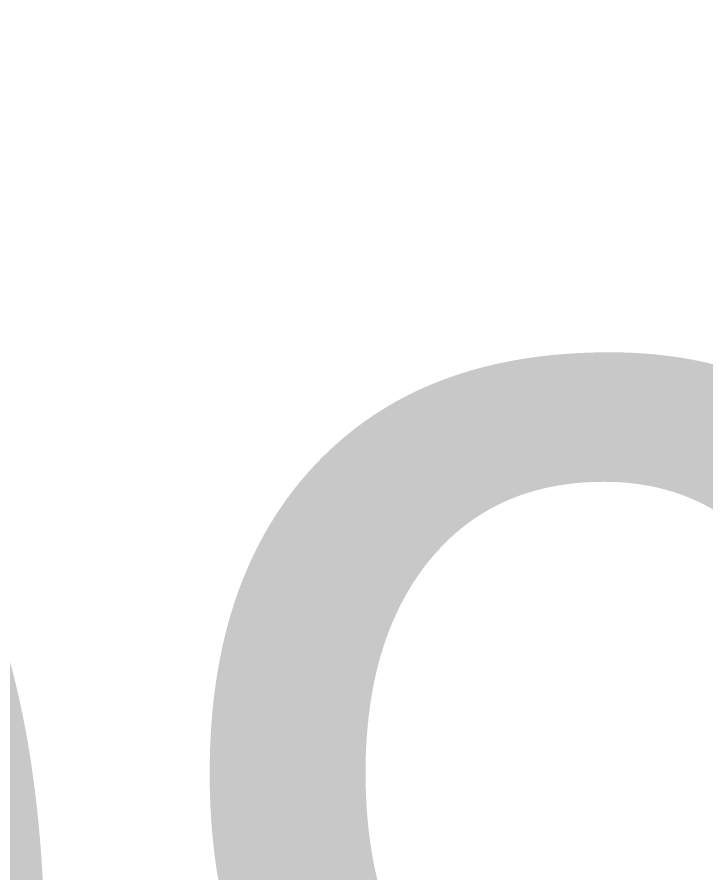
# Model space of a CAD drawing. Header units: millimetres. Extents: x -176651 to 424033, y -469666 to 486614.
# Drawn here: x 185753 to 186453, y 132137 to 133006 of the extents above; entities that cross this region are included whole.
import ezdxf

# ---------------------------------------------------------------- set-up
doc = ezdxf.new("R2010")
doc.units = ezdxf.units.MM
doc.linetypes.add('1625_East Villa$0$DASHED', pattern=[0.75, 0.5, -0.25])
for name, color, linetype in [('1625_East Villa$0$ad-Elevation 10', 8, 'Continuous'), ('1625_East Villa$0$ad-Furniture', 8, 'Continuous'), ('Site Levels$0$ad-Lvl-Plinth', 30, 'Continuous')]:
    doc.layers.add(name, color=color, linetype=linetype)
doc.styles.add('1625_East Villa$0$Standard', font='calibril.ttf')
doc.styles.add('Site Levels$0$Sections_The woods Site plan_Entrances$0$Standard', font='arial.ttf')

# ---------------------------------------------------------------- blocks, each defined once
blk = doc.blocks.new('1625_East Villa$0$zw$B417')
at = {"layer": '1625_East Villa$0$ad-Furniture', "lineweight": 5, "ltscale": 1.8, "transparency": 33554559}
h = blk.add_hatch(color=33, dxfattribs=at)
h.dxf.hatch_style = 1
h.set_gradient(color1=(204, 153, 102), color2=(153, 114, 0), tint=0.11)
h.paths.add_polyline_path([(640, 300), (-640, 300), (-640, 254.25), (-630, 254.25), (-630, 290), (630, 290), (630, 254.25), (640, 254.25)])
h.paths.add_polyline_path([(-630, 227.91), (-640, 227.91), (-640, -227.91), (-630, -227.91)])
h.paths.add_polyline_path([(-630, -254.25), (-640, -254.25), (-640, -300), (640, -300), (640, -254.25), (630, -254.25), (630, -290), (-630, -290)])
h.paths.add_polyline_path([(640, 227.91), (630, 227.91), (630, -227.91), (640, -227.91)])
h = blk.add_hatch(color=33, dxfattribs=at)
h.dxf.hatch_style = 1
h.set_gradient(color1=(204, 153, 102), color2=(153, 114, 0), tint=0.11)
h.paths.add_polyline_path([(700, 300), (640, 300), (640, -300), (700, -300)])
h = blk.add_hatch(color=33, dxfattribs=at)
h.dxf.hatch_style = 1
h.set_gradient(color1=(204, 153, 102), color2=(153, 114, 0), tint=1)
h.paths.add_polyline_path([(630, 227.91), (614.69, 227.91), (614.69, 254.25), (630, 254.25), (630, 290), (-630, 290), (-630, 254.25), (-614.69, 254.25), (-614.69, 227.91), (-630, 227.91), (-630, -227.91), (-614.69, -227.91), (-614.69, -254.25), (-630, -254.25), (-630, -290), (630, -290), (630, -254.25), (614.69, -254.25), (614.69, -227.91), (630, -227.91)])
at = {"layer": '1625_East Villa$0$ad-Furniture', "lineweight": 5, "ltscale": 0.1, "transparency": 33554585}
h = blk.add_hatch(dxfattribs=at)
h.set_pattern_fill('ANSI36', color=33, scale=150)
h.set_pattern_definition([(45, (-630, -90), (9.9437, 36.4602), [46.875, -9.375, 0, -9.375])])
h.paths.add_polyline_path([(-630, -227.91), (-614.69, -227.91), (-614.69, -254.25), (-630, -254.25), (-630, -290), (630, -290), (630, -54.25), (614.69, -54.25), (614.69, -27.91), (630, -27.91), (630, 227.91), (614.69, 227.91), (614.69, 254.25), (630, 254.25), (630, 290), (-630, 290), (-630, 254.25), (-614.69, 254.25), (-614.69, 227.91), (-630, 227.91)])
at = {"layer": '1625_East Villa$0$ad-Furniture', "lineweight": 13, "ltscale": 1.8}
for p, q in [((700, 300), (-700, 300)), ((640, -300), (640, 300)), ((700, -300), (700, 300))]:
    blk.add_line(p, q, dxfattribs=at)
at = {"layer": '1625_East Villa$0$ad-Furniture', "lineweight": 5, "ltscale": 1.8}
for points in [[(630, 254.25), (630, 290), (-630, 290), (-630, 254.25)], [(630, -227.91), (630, 227.91)]]:
    blk.add_lwpolyline(points, dxfattribs=at)
blk.add_lwpolyline([(640, 254.25), (614.69, 254.25), (614.69, 227.91), (640, 227.91)], close=True, dxfattribs=at)
blk.add_circle((627.34, 241.08), 8.08, dxfattribs=at)
at = {"layer": '1625_East Villa$0$ad-Furniture', "insert": (43.83, -10.46), "char_height": 50, "width": 284.4627, "attachment_point": 5, "rotation": 270, "style": '1625_East Villa$0$Standard'}
blk.add_mtext('SWING', dxfattribs=at)
blk = doc.blocks.new('1625_East Villa$0$zw$DAD3')
at = {"layer": '1625_East Villa$0$ad-Elevation 10', "linetype": '1625_East Villa$0$DASHED'}
blk.add_lwpolyline([(0, -2980), (3365, -2980), (3365, 0), (0, 0)], close=True, dxfattribs=at)
for points in [[(0, -943.33), (3365, -943.33)], [(0, -1043.33), (3365, -1043.33)]]:
    blk.add_lwpolyline(points, dxfattribs=at)
blk = doc.blocks.new('1625_East Villa$0$zw$D46D')
at = {"layer": '1625_East Villa$0$ad-Furniture', "rotation": 90}
blk.add_blockref('1625_East Villa$0$zw$B417', (7275, 6695), dxfattribs=at)
at = {"layer": '1625_East Villa$0$ad-Furniture'}
blk.add_blockref('1625_East Villa$0$zw$DAD3', (3610, 8185), dxfattribs=at)
blk = doc.blocks.new('1625_East Villa')
at = {"layer": '1625_East Villa$0$ad-Furniture'}
blk.add_blockref('1625_East Villa$0$zw$D46D', (0, 0), dxfattribs=at)
blk = doc.blocks.new("All Plot's Villa Plans")
at = {"ltscale": 5}
blk.add_blockref('1625_East Villa', (179213.06, 125594.9), dxfattribs=at)
blk = doc.blocks.new('Site Levels$0$zw$63CD')
at = {"layer": 'Site Levels$0$ad-Lvl-Plinth', "insert": (192588.09, 32584.39), "char_height": 1269.9849, "width": 5416.267, "attachment_point": 5, "style": 'Site Levels$0$Sections_The woods Site plan_Entrances$0$Standard', "bg_fill": 19, "box_fill_scale": 1.5, "bg_fill_color": 257, "bg_fill_transparency": 0}
blk.add_mtext('\\pxt4;499.53', dxfattribs=at)
blk = doc.blocks.new('Site Levels')
at = {"layer": 'Site Levels$0$ad-Lvl-Plinth', "ltscale": 5}
blk.add_blockref('Site Levels$0$zw$63CD', (-5982.94, 99418.55), dxfattribs=at)

msp = doc.modelspace()

# ---------------------------------------------------------------- block references
at = {"ltscale": 5}
msp.add_blockref("All Plot's Villa Plans", (0, 0), dxfattribs=at)

# ---------------------------------------------------------------- next in the draw order: block references
msp.add_blockref('Site Levels', (0, 0), dxfattribs=at)

doc.saveas('drawing.dxf')
